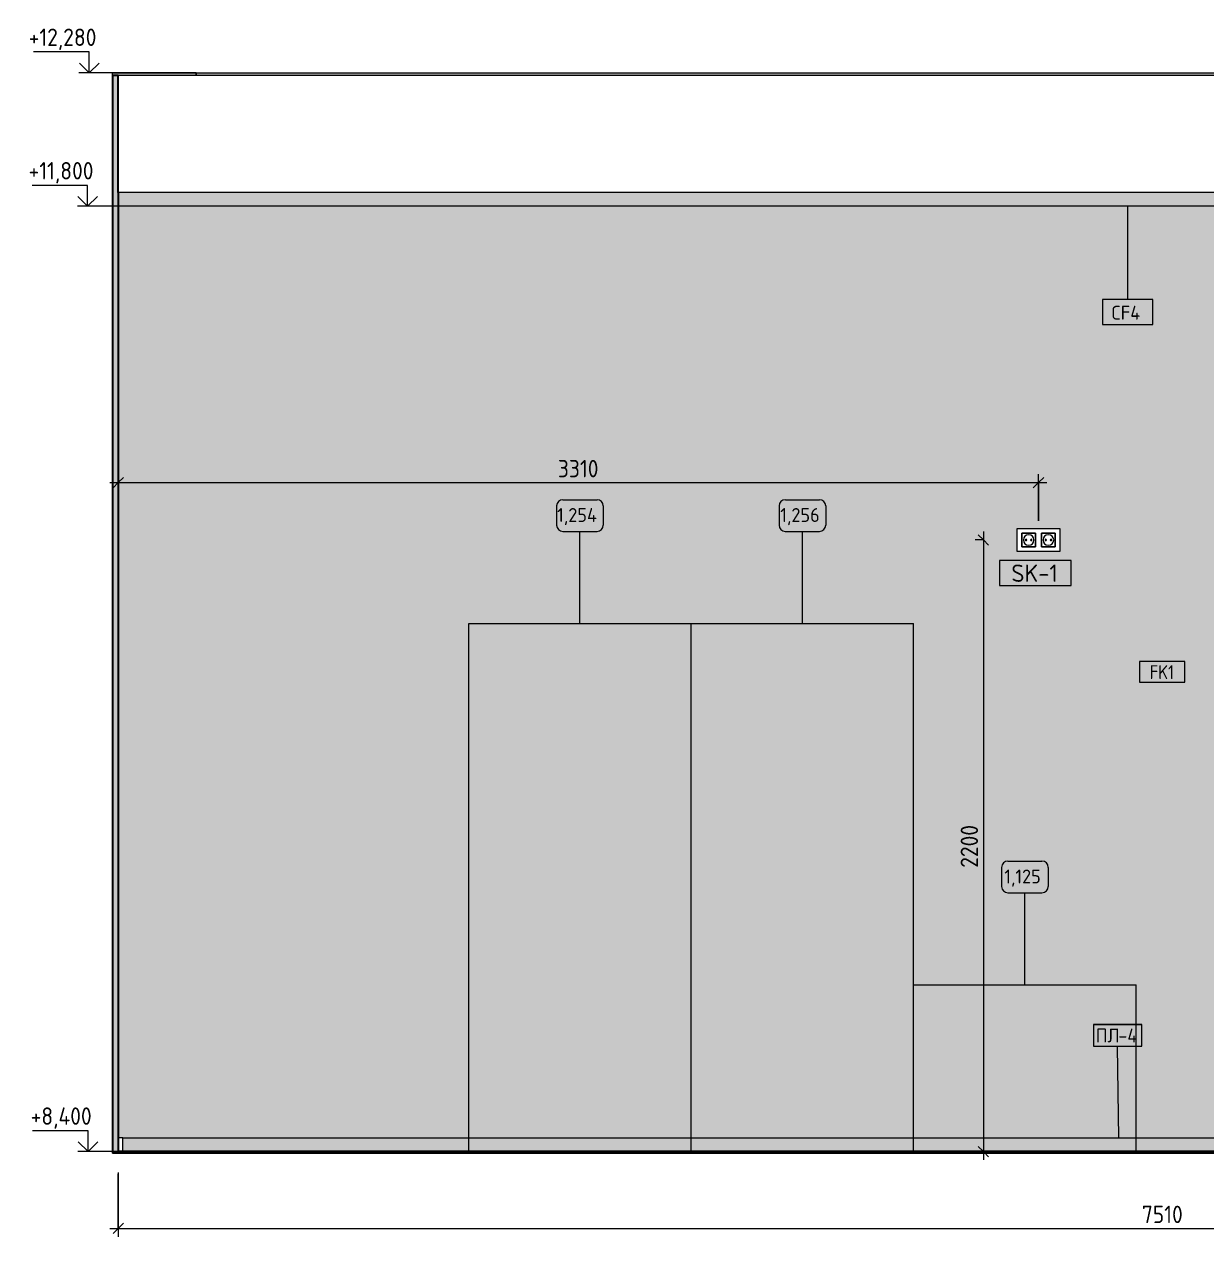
# Model space of a CAD drawing. Header units: millimetres. Extents: x 108096 to 167894, y -1987 to 21700.
# Drawn here: x 160016 to 164269, y 8094 to 12455 of the extents above; entities that cross this region are included whole.
import ezdxf

# ---------------------------------------------------------------- set-up
doc = ezdxf.new("R2010")
doc.units = ezdxf.units.MM
for name, color, linetype, lineweight in [('A-ANNO-DIMS', 7, 'Continuous', 9), ('A-ANNO-DIMS-25', 7, 'Continuous', 9), ('A-CLNG', 7, 'Continuous', 9), ('A-CLNG-IDEN', 7, 'Continuous', 9), ('A-FLOR', 7, 'Continuous', 9), ('A-GENM', 7, 'Continuous', 9), ('A-GENM-IDEN', 7, 'Continuous', 9), ('A-WALL-IDEN', 7, 'Continuous', 9), ('A-WALL-PATT', 7, 'Continuous', 9), ('E-ELEC-EQPM', 7, 'Continuous', 9), ('E-ELEC-FIXT-IDEN', 7, 'Continuous', 9), ('G-ANNO-DIMS', 7, 'Continuous', 9), ('G-ANNO-DIMS-1', 7, 'Continuous', 20), ('I-FURN-IDEN', 7, 'Continuous', 9), ('I-WALL', 7, 'Continuous', 9), ('S-COLS', 7, 'Continuous', 9), ('Электрические приборы', 7, 'Continuous', 9)]:
    doc.layers.add(name, color=color, linetype=linetype, lineweight=lineweight)
for name, color, linetype, lineweight, true_color in [('A-FLOR-FNSH-1', 7, 'Continuous', 30, 0x3c3c3c), ('A-WALL-4', 7, 'Continuous', 30, 0x3c3c3c), ('A-WALL-FNSH-3', 7, 'Continuous', 30, 0x3c3c3c), ('I-FURN-5', 7, 'Continuous', 9, 0xc0c0c0), ('I-FURN-7', 7, 'Continuous', 9, 0xacacac), ('I-WALL-1', 7, 'Continuous', 9, 0x787878), ('Розетки', 7, 'Continuous', 9, 0xff1e23)]:
    doc.layers.add(name, color=color, linetype=linetype, lineweight=lineweight, true_color=true_color)
doc.layers.add('I-FURN-6', color=7, linetype='Continuous', lineweight=9, true_color=0x7f7f7f, transparency=0.7)
doc.styles.add('GOST Common_5', font='GOST_Common.ttf', dxfattribs={"height": 50})
doc.styles.add('GOST Common_6', font='GOST_Common.ttf', dxfattribs={"height": 62.5})
doc.styles.add('GOST Common_7', font='GOST_Common.ttf', dxfattribs={"width": 0.9, "height": 50})
doc.styles.add('ISOCPEUR_2', font='isocpeur.ttf', dxfattribs={"width": 0.9, "height": 62.5})
doc.dimstyles.new('ISO-2_5_0_9К_БОЛЬШОЙ_1', dxfattribs={"dimscale": 304.8, "dimtxt": 62.248823, "dimasz": 0.123031, "dimexe": 0.098425, "dimexo": 0.246063, "dimgap": 0, "dimtad": 1, "dimdec": 0, "dimrnd": 10, "dimzin": 0, "dimdsep": 46, "dimtxsty": 'ISOCPEUR_2', "dimblk1": 'OBLIQUE', "dimblk2": 'OBLIQUE', "dimsah": 1, "dimcen": 0.09, "dimdle": 0.098425, "dimazin": 0, "dimtfac": 1, "dimtdec": 4, "dimtix": 1, "dimtmove": 0, "dimatfit": 3, "dimfxl": 1, "dimtvp": 1, "dimtolj": 1, "dimtzin": 0, "dimarcsym": 2})

# ---------------------------------------------------------------- blocks, each defined once
blk = doc.blocks.new('Шкаф параметрический - 1_256-26529813-Развертка 3_33-4')
at = {"layer": 'I-FURN-6'}
for points in [[(16431.1, 8450), (16480.6, 8450), (16480.6, 10300), (15680.6, 10300), (15680.6, 8450), (15959.1, 8450)], [(16431.1, 8400), (16480.6, 8400), (16480.6, 8450), (15680.6, 8450), (15680.6, 8400), (15959.1, 8400)]]:
    blk.add_hatch(color=256, dxfattribs=at).paths.add_polyline_path(points)
at = {"layer": 'I-FURN-5'}
for p, q in [((15680.6, 10300), (16480.6, 10300)), ((15680.6, 8400), (15680.6, 10300)), ((16480.6, 9000), (16480.6, 10300))]:
    blk.add_line(p, q, dxfattribs=at)
at = {"layer": 'I-FURN-7'}
for p, q in [((15680.6, 10300), (16469.4, 10300)), ((15691.9, 10300), (16480.6, 10300)), ((16480.6, 8400), (16480.6, 9000)), ((16480.6, 8400), (16431.1, 8400))]:
    blk.add_line(p, q, dxfattribs=at)
blk = doc.blocks.new('Шкаф параметрический - 1_254-26529812-Развертка 3_33-4')
at = {"layer": 'I-FURN-6'}
for points in [[(15487.2, 8450), (15680.6, 8450), (15680.6, 10300), (14880.6, 10300), (14880.6, 8450), (15457.7, 8450)], [(15605.2, 8400), (15680.6, 8400), (15680.6, 8450), (14880.6, 8450), (14880.6, 8400), (15546.2, 8400)]]:
    blk.add_hatch(color=256, dxfattribs=at).paths.add_polyline_path(points)
at = {"layer": 'I-FURN-5'}
for p, q in [((14880.6, 10300), (15680.6, 10300)), ((14880.6, 8400), (14880.6, 10300)), ((15680.6, 8400), (15680.6, 10300))]:
    blk.add_line(p, q, dxfattribs=at)
at = {"layer": 'I-FURN-7'}
for p, q in [((14880.6, 10300), (15669.4, 10300)), ((14891.9, 10300), (15680.6, 10300))]:
    blk.add_line(p, q, dxfattribs=at)
blk = doc.blocks.new('Шкаф параметрический - 1_125-26529807-Развертка 3_33-4')
at = {"layer": 'I-FURN-6'}
for points in [[(17021, 8450), (17280.6, 8450), (17280.6, 9000), (16480.6, 9000), (16480.6, 8450), (16903, 8450)], [(17139, 8400), (17280.6, 8400), (17280.6, 8450), (16480.6, 8450), (16480.6, 8400), (17109.5, 8400)]]:
    blk.add_hatch(color=256, dxfattribs=at).paths.add_polyline_path(points)
at = {"layer": 'I-FURN-5'}
for p, q in [((16480.6, 9000), (17280.6, 9000)), ((16480.6, 8400), (16480.6, 9000)), ((17280.6, 8400), (17280.6, 9000))]:
    blk.add_line(p, q, dxfattribs=at)
at = {"layer": 'I-FURN-7'}
for p, q in [((16480.6, 9000), (17279, 9000)), ((16482.3, 9000), (17280.6, 9000))]:
    blk.add_line(p, q, dxfattribs=at)
blk = doc.blocks.new('Плинтус - Плинтус светлый _сад_-33412415-Развертка 3_33-4')
at = {"layer": 'A-GENM'}
h = blk.add_hatch(color=256, dxfattribs=at)
h.paths.add_polyline_path([(20654.3, 8400), (20654.3, 8450), (19886.1, 8450), (19886.1, 8400), (20206.5, 8400)])
h.paths.add_polyline_path([(13717.5, 8400), (14880.6, 8400), (14880.6, 8450), (13636, 8450), (13636, 8400)])
h.paths.add_polyline_path([(19670.2, 8400), (19670.2, 8450), (19640.2, 8450), (19640.2, 8400)])
h.paths.add_polyline_path([(17280.6, 8400), (18440.2, 8400), (18440.2, 8450), (17280.6, 8450)])
h.paths.add_polyline_path([(19424.3, 8400), (19424.3, 8450), (18656.1, 8450), (18656.1, 8400), (19410.1, 8400)])
for p, q in [((13636, 8450), (14880.6, 8450)), ((14880.6, 8450), (17280.6, 8450)), ((17280.6, 8450), (18440.2, 8450)), ((18440.2, 8450), (18656.1, 8450)), ((18656.1, 8450), (19424.3, 8450)), ((19424.3, 8450), (19640.2, 8450)), ((19640.2, 8450), (19670.2, 8450)), ((19670.2, 8450), (19886.1, 8450)), ((19886.1, 8450), (20654.3, 8450)), ((20654.3, 8450), (20831, 8450)), ((20831, 8400), (20831, 8450)), ((14880.6, 8400), (14543.4, 8400)), ((17280.6, 8400), (14880.6, 8400)), ((17374.9, 8400), (17280.6, 8400)), ((18440.2, 8400), (18318.8, 8400)), ((18656.1, 8400), (18440.2, 8400)), ((18790.7, 8400), (18656.1, 8400)), ((19424.3, 8400), (19410.1, 8400)), ((19640.2, 8400), (19424.3, 8400)), ((19670.2, 8400), (19640.2, 8400)), ((19886.1, 8400), (19670.2, 8400)), ((19911.5, 8400), (19886.1, 8400)), ((20654.3, 8400), (20206.5, 8400)), ((20831, 8400), (20654.3, 8400))]:
    blk.add_line(p, q, dxfattribs=at)
blk = doc.blocks.new('Плинтус - Плинтус светлый _сад_-33412428-Развертка 3_33-4')
at = {"layer": 'A-GENM'}
for p, q in [((13636, 8450), (13621, 8450)), ((13621, 8450), (13621, 8400)), ((13636, 8400), (13636, 8450)), ((13621, 8400), (13636, 8400))]:
    blk.add_line(p, q, dxfattribs=at)
blk = doc.blocks.new('Роз - p220-V23-Развертка 3_33-4')
at = {"layer": 'Розетки'}
for p, q in [((16869.7, 10624.5), (16918.7, 10624.5)), ((16869.7, 10575.5), (16869.7, 10624.5)), ((16918.7, 10624.5), (16918.7, 10575.5)), ((16918.7, 10575.5), (16869.7, 10575.5))]:
    blk.add_line(p, q, dxfattribs=at)
for centre, radius, start, end in [((16894.2, 10600), 19, 0, 180), ((16894.2, 10600), 19, 180, 0), ((16884.7, 10600), 2.5, 0, 180), ((16884.7, 10600), 2.5, 180, 0), ((16903.7, 10600), 2.5, 0, 180), ((16903.7, 10600), 2.5, 180, 0)]:
    blk.add_arc(centre, radius, start, end, dxfattribs=at)
blk = doc.blocks.new('Рамки - Рамка х2-25282439-Развертка 3_33-4')
at = {"layer": 'E-ELEC-EQPM'}
for p, q in [((20173.2, 10241), (20326.2, 10241)), ((20173.2, 10159), (20173.2, 10241)), ((20189.7, 10224.5), (20189.7, 10175.5)), ((20238.7, 10224.5), (20189.7, 10224.5)), ((20238.7, 10175.5), (20238.7, 10224.5)), ((20260.7, 10224.5), (20260.7, 10175.5)), ((20309.7, 10224.5), (20260.7, 10224.5)), ((20309.7, 10175.5), (20309.7, 10224.5)), ((20326.2, 10241), (20326.2, 10159)), ((20189.7, 10175.5), (20238.7, 10175.5)), ((20260.7, 10175.5), (20309.7, 10175.5)), ((20326.2, 10159), (20173.2, 10159))]:
    blk.add_line(p, q, dxfattribs=at)
blk = doc.blocks.new('Высотные отметки - Стрелка_Верх-17668718-Развертка 3_33-4')
at = {"layer": 'G-ANNO-DIMS'}
for p, q in [((13515.8, 12355), (13315.8, 12355)), ((13515.8, 12280), (13515.8, 12355)), ((13553.7, 12280), (13478.7, 12280))]:
    blk.add_line(p, q, dxfattribs=at)
at = {"layer": 'G-ANNO-DIMS-1'}
for q in [(13480.4, 12315.4), (13551.1, 12315.4)]:
    blk.add_line((13515.8, 12280), q, dxfattribs=at)
blk = doc.blocks.new('DIMBLOCK54-Развертка 3_33-4')
at = {"layer": 'A-ANNO-DIMS-25'}
for p, q in [((160353.8, 8325), (160353.8, 8093.9)), ((160353.8, 8123.9), (160353.8, 8320)), ((167863.8, 8325), (167863.8, 8093.9)), ((167863.8, 8123.9), (167863.8, 8320)), ((160323.8, 8123.9), (167893.8, 8123.9))]:
    blk.add_line(p, q, dxfattribs=at)
at = {"layer": 'A-ANNO-DIMS-25', "lineweight": 20}
for p, q in [((160353.8, 8123.9), (160335.1, 8105.2)), ((160353.8, 8123.9), (160372.6, 8142.7)), ((167863.8, 8123.9), (167845.1, 8105.2)), ((167863.8, 8123.9), (167882.6, 8142.7))]:
    blk.add_line(p, q, dxfattribs=at)
at = {"layer": 'A-ANNO-DIMS-25', "color": 0, "insert": (164035.2, 8205.6), "char_height": 62.5, "width": 176.691, "attachment_point": 1, "line_spacing_factor": 1.149209, "style": 'ISOCPEUR_2'}
blk.add_mtext('7510', dxfattribs=at)
blk = doc.blocks.new('_Oblique')
at = {"color": 0, "linetype": 'ByBlock', "lineweight": -2}
blk.add_line((-0.5, -0.5), (0.5, 0.5), dxfattribs=at)
blk = doc.blocks.new('М_стена_0001 - Типоразмер_без рамки-25382661-Развертка 3_33-4')
at = {"layer": 'A-WALL-IDEN'}
for p, q in [((17455.9, 10163.1), (17292.7, 10163.1)), ((17292.7, 10163.1), (17292.7, 10088.1)), ((17455.9, 10088.1), (17455.9, 10163.1)), ((17292.7, 10088.1), (17455.9, 10088.1))]:
    blk.add_line(p, q, dxfattribs=at)
blk = doc.blocks.new('М_потолков - Марка_ Имя типа-25382930-Развертка 3_33-4')
at = {"layer": 'A-CLNG-IDEN'}
for p, q in [((17340.6, 11464.4), (17159.4, 11464.4)), ((17159.4, 11464.4), (17159.4, 11375)), ((17340.6, 11375), (17340.6, 11464.4)), ((17159.4, 11375), (17340.6, 11375))]:
    blk.add_line(p, q, dxfattribs=at)
blk = doc.blocks.new('Mark Reiling - Mark Reiling-26174330-Развертка 3_33-4')
at = {"layer": 'A-GENM-IDEN'}
for p, q in [((17127.3, 8857.8), (17127.3, 8779)), ((17127.3, 8857.8), (17300.8, 8857.8)), ((17300.8, 8857.8), (17127.3, 8857.8)), ((17127.3, 8857.8), (17127.3, 8779)), ((17300.8, 8779), (17300.8, 8857.8)), ((17300.8, 8779), (17300.8, 8857.8)), ((17127.3, 8779), (17300.8, 8779)), ((17127.3, 8779), (17300.8, 8779))]:
    blk.add_line(p, q, dxfattribs=at)
blk = doc.blocks.new('М_силовых электроприборов_РАЗВЕРТКИ - Типоразмер_примечание-27444908-Развертка 3_33-4')
at = {"layer": 'E-ELEC-FIXT-IDEN'}
for p, q in [((17047.1, 10526.2), (16788.8, 10526.2)), ((16788.8, 10526.2), (16788.8, 10436.1)), ((17047.1, 10436.1), (17047.1, 10526.2)), ((16788.8, 10436.1), (17047.1, 10436.1))]:
    blk.add_line(p, q, dxfattribs=at)
blk = doc.blocks.new('DIMBLOCK58-Развертка 3_33-4')
at = {"layer": 'A-ANNO-DIMS-25'}
for p, q in [((160353.8, 10757.7), (160353.8, 10836.2)), ((163663.5, 10669.2), (163663.5, 10836.2)), ((160323.8, 10806.2), (163693.5, 10806.2)), ((160353.8, 10806.2), (160353.8, 10757.7)), ((163663.5, 10806.2), (163663.5, 10669.2))]:
    blk.add_line(p, q, dxfattribs=at)
at = {"layer": 'A-ANNO-DIMS-25', "lineweight": 20}
for p, q in [((160353.8, 10806.2), (160372.6, 10824.9)), ((163663.5, 10806.2), (163682.3, 10824.9)), ((160353.8, 10806.2), (160335.1, 10787.4)), ((163663.5, 10806.2), (163644.8, 10787.4))]:
    blk.add_line(p, q, dxfattribs=at)
at = {"layer": 'A-ANNO-DIMS-25', "color": 0, "insert": (161935.1, 10887.8), "char_height": 62.5, "width": 176.691, "attachment_point": 1, "line_spacing_factor": 1.149209, "style": 'ISOCPEUR_2'}
blk.add_mtext('3310', dxfattribs=at)
blk = doc.blocks.new('DIMBLOCK59-Развертка 3_33-4')
at = {"layer": 'A-ANNO-DIMS-25'}
for p, q in [((163468.5, 10600), (163435.2, 10600)), ((163465.2, 10630), (163465.2, 8370)), ((163465.2, 10600), (163468.5, 10600)), ((163416.7, 8400), (163495.2, 8400)), ((163465.2, 8400), (163416.7, 8400))]:
    blk.add_line(p, q, dxfattribs=at)
at = {"layer": 'A-ANNO-DIMS-25', "lineweight": 20}
for p, q in [((163465.2, 10600), (163446.4, 10618.8)), ((163465.2, 10600), (163483.9, 10581.2)), ((163465.2, 8400), (163446.4, 8418.7)), ((163465.2, 8400), (163483.9, 8381.2))]:
    blk.add_line(p, q, dxfattribs=at)
at = {"layer": 'A-ANNO-DIMS-25', "color": 0, "insert": (163383.5, 9421), "char_height": 62.5, "width": 189.619, "attachment_point": 1, "rotation": 90, "line_spacing_factor": 1.149209, "style": 'ISOCPEUR_2'}
blk.add_mtext('2200', dxfattribs=at)
blk = doc.blocks.new('Марка_Мебель - В прямоуг_Balcon_Марка-25523697-Развертка 3_33-4')
at = {"layer": 'I-FURN-IDEN'}
for p, q in [((15219.3, 10744.8), (15342, 10744.8)), ((15196.8, 10722.3), (15196.8, 10653.3)), ((15364.5, 10722.3), (15364.5, 10653.5)), ((15219.1, 10631), (15342, 10631))]:
    blk.add_line(p, q, dxfattribs=at)
for centre, radius, start, end in [((15219.3, 10722.3), 22.5, 90, 180), ((15342, 10722.3), 22.5, 0, 90), ((15219.1, 10653.3), 22.3, 180, 270), ((15342, 10653.5), 22.5, 270, 0)]:
    blk.add_arc(centre, radius, start, end, dxfattribs=at)

msp = doc.modelspace()

# ---------------------------------------------------------------- hatches: boundary and pattern name
at = {"layer": 'A-WALL-PATT'}
h = msp.add_hatch(color=256, dxfattribs=at)
h.paths.add_polyline_path([(167612.8, 8400), (167612.9, 8920), (167862.8, 8920), (167862.8, 11800), (167612.8, 11800), (167612.8, 11850), (160354.8, 11850), (160354.8, 8450), (161614.4, 8450), (161614.4, 10300), (163214.4, 10300), (163214.4, 9000), (164014.4, 9000), (164014.4, 8450), (165174, 8450), (165174, 9150), (166374, 9150), (166374, 8450), (166404, 8450), (166404, 9150), (167604, 9150), (167604, 8400)])
h.paths.add_polyline_path([(167388.1, 8450), (167388.1, 9110), (166619.9, 9110), (166619.9, 8450), (166940.3, 8450)])
h.paths.add_polyline_path([(165389.9, 8450), (166158.1, 8450), (166158.1, 9110), (165389.9, 9110), (165389.9, 8880.6)])
h.paths.add_polyline_path([(167715.7, 8530), (167779.7, 8530), (167779.7, 8547.5), (167715.7, 8547.5), (167715.7, 8546.7)])
h.paths.add_polyline_path([(167862.8, 8530), (167862.8, 8850), (167628.9, 8850), (167628.9, 8530), (167633.7, 8530), (167633.7, 8830), (167651.7, 8830), (167651.7, 8812.5), (167697.7, 8812.5), (167697.7, 8830), (167715.7, 8830), (167715.7, 8812.5), (167779.7, 8812.5), (167779.7, 8830), (167797.7, 8830), (167797.7, 8530), (167825.2, 8530)])
h.paths.add_polyline_path([(167651.7, 8530), (167697.7, 8530), (167697.7, 8547.5), (167651.7, 8547.5), (167651.7, 8546.7)])
h.paths.add_polyline_path([(167747.7, 8562.5), (167749.7, 8562.5), (167779.7, 8562.5), (167779.7, 8797.5), (167715.7, 8797.5), (167715.7, 8562.5), (167746.3, 8562.5)])
h.paths.add_polyline_path([(167677.7, 8562.5), (167697.7, 8562.5), (167697.7, 8797.5), (167651.7, 8797.5), (167651.7, 8562.5)])
h.paths.add_polyline_path([(166923.5, 10159), (166907, 10159), (166907, 10241), (167060, 10241), (167060, 10159), (166940.3, 10159)])
h.paths.add_polyline_path([(165752.5, 10159), (165687, 10159), (165687, 10241), (165840, 10241), (165840, 10159), (165760.5, 10159)])
h.paths.add_polyline_path([(167028.5, 10197.5), (167029.8, 10197.8), (167030.7, 10198.7), (167031, 10200), (167030.7, 10201.2), (167029.8, 10202.2), (167028.5, 10202.5), (167027.3, 10202.2), (167026.3, 10201.1), (167026, 10200), (167026.4, 10198.7), (167027.3, 10197.8), (167027.9, 10197.6)])
h.paths.add_polyline_path([(165737.5, 10197.5), (165738.8, 10197.8), (165739.7, 10198.7), (165740, 10200), (165739.7, 10201.2), (165738.8, 10202.2), (165737.5, 10202.5), (165736.3, 10202.2), (165735.3, 10201.1), (165735, 10200), (165735.4, 10198.7), (165736.3, 10197.8), (165736.9, 10197.6)])
h.paths.add_polyline_path([(165808.5, 10197.5), (165809.8, 10197.8), (165810.7, 10198.7), (165811, 10200), (165810.7, 10201.2), (165809.8, 10202.2), (165808.5, 10202.5), (165807.3, 10202.2), (165806.3, 10201.1), (165806, 10200), (165806.4, 10198.7), (165807.3, 10197.8), (165807.9, 10197.6)])
h.paths.add_polyline_path([(166957.5, 10197.5), (166958.8, 10197.8), (166959.7, 10198.7), (166960, 10200), (166959.7, 10201.2), (166958.8, 10202.2), (166957.5, 10202.5), (166956.3, 10202.2), (166955.3, 10201.1), (166955, 10200), (166955.4, 10198.7), (166956.3, 10197.8), (166956.9, 10197.6)])
h.paths.add_polyline_path([(167009.5, 10197.5), (167010.8, 10197.8), (167011.7, 10198.7), (167012, 10200), (167011.7, 10201.2), (167010.8, 10202.2), (167009.5, 10202.5), (167008.3, 10202.2), (167007.3, 10201.1), (167007, 10200), (167007.4, 10198.7), (167008.3, 10197.8), (167008.9, 10197.6)])
h.paths.add_polyline_path([(165718.5, 10197.5), (165719.8, 10197.8), (165720.7, 10198.7), (165721, 10200), (165720.7, 10201.2), (165719.8, 10202.2), (165718.5, 10202.5), (165717.3, 10202.2), (165716.3, 10201.1), (165716, 10200), (165716.4, 10198.7), (165717.3, 10197.8), (165717.9, 10197.6)])
h.paths.add_polyline_path([(166938.5, 10197.5), (166939.8, 10197.8), (166940.7, 10198.7), (166941, 10200), (166940.7, 10201.2), (166939.8, 10202.2), (166938.5, 10202.5), (166937.3, 10202.2), (166936.4, 10201.2), (166936, 10200), (166936.4, 10198.7), (166937.3, 10197.8), (166937.9, 10197.6)])
h.paths.add_polyline_path([(165789.5, 10197.5), (165790.8, 10197.8), (165791.7, 10198.7), (165792, 10200), (165791.7, 10201.2), (165790.8, 10202.2), (165789.5, 10202.5), (165788.3, 10202.2), (165787.4, 10201.2), (165787, 10200), (165787.4, 10198.7), (165788.3, 10197.8), (165788.9, 10197.6)])
h.paths.add_polyline_path([(163740, 10559), (163587, 10559), (163587, 10641), (163740, 10641), (163740, 10575.5)])
h.paths.add_polyline_path([(163637.5, 10597.5), (163638.8, 10597.8), (163639.7, 10598.7), (163640, 10600), (163639.7, 10601.2), (163638.8, 10602.2), (163637.5, 10602.5), (163636.3, 10602.2), (163635.4, 10601.2), (163635, 10600), (163635.4, 10598.7), (163636.3, 10597.8), (163636.9, 10597.6)])
h.paths.add_polyline_path([(163708.5, 10597.5), (163709.8, 10597.8), (163710.7, 10598.7), (163711, 10600), (163710.7, 10601.2), (163709.8, 10602.2), (163708.5, 10602.5), (163707.3, 10602.2), (163706.4, 10601.2), (163706, 10600), (163706.4, 10598.7), (163707.3, 10597.8), (163707.9, 10597.6)])
h.paths.add_polyline_path([(163618.5, 10597.5), (163619.8, 10597.8), (163620.7, 10598.7), (163621, 10600), (163620.7, 10601.2), (163619.8, 10602.2), (163618.5, 10602.5), (163617.3, 10602.2), (163616.4, 10601.2), (163616, 10600), (163616.4, 10598.7), (163617.3, 10597.8), (163617.9, 10597.6)])
h.paths.add_polyline_path([(163689.5, 10597.5), (163690.8, 10597.8), (163691.7, 10598.7), (163692, 10600), (163691.7, 10601.2), (163690.8, 10602.2), (163689.5, 10602.5), (163688.3, 10602.2), (163687.4, 10601.2), (163687, 10600), (163687.4, 10598.7), (163688.3, 10597.8), (163688.9, 10597.6)])
at = {"layer": 'I-WALL'}
msp.add_hatch(color=256, dxfattribs=at).paths.add_polyline_path([(160671.1, 12270), (167883.8, 12270), (167883.8, 12280), (160633.8, 12280), (160633.8, 12270)])
at = {"layer": 'I-WALL-1'}
h = msp.add_hatch(dxfattribs=at)
h.set_pattern_fill('FP_21', color=256, style=0, pattern_type=2)
h.set_pattern_definition([(0, (146733.803, 0), (30.48, 7.62), [2.515, -20.345, 2.515, -20.345, -121.92]), (0, (146733.803, 0), (30.48, 7.62), [-45.72, 2.515, -43.205, 2.515, -20.345, -53.34]), (0, (146733.803, 0), (30.48, 7.62), [-114.3, 2.515, -12.725, 2.515, -35.585]), (120, (146745.233, 3.81), (-21.8391136, 22.5864543), [2.515, -20.345, 2.515, -20.345, -121.92]), (120, (146745.233, 3.81), (-21.8391136, 22.5864543), [-45.72, 2.515, -43.205, 2.515, -20.345, -53.34]), (120, (146745.233, 3.81), (-21.8391136, 22.5864543), [-114.3, 2.515, -12.725, 2.515, -35.585]), (240, (146749.043, 19.05), (-8.6408864, -30.2064543), [2.515, -20.345, 2.515, -20.345, -121.92]), (240, (146749.043, 19.05), (-8.6408864, -30.2064543), [-45.72, 2.515, -43.205, 2.515, -20.345, -53.34]), (240, (146749.043, 19.05), (-8.6408864, -30.2064543), [-114.3, 2.515, -12.725, 2.515, -35.585])])
h.paths.add_polyline_path([(160339.8, 8400), (160353.8, 8400), (160353.8, 12270), (160333.8, 12270), (160333.8, 8400)])
at = {"layer": 'S-COLS'}
h = msp.add_hatch(color=256, dxfattribs=at)
h.paths.add_polyline_path([(160333.8, 8394.9), (160333.8, 8395), (160333.3, 8394.9)])
h.paths.add_polyline_path([(160631.2, 12270), (160633.8, 12270), (160633.8, 12280), (160333.8, 12280), (160333.8, 12270), (160353.8, 12270)])

# ---------------------------------------------------------------- linework, layer by layer
at = {"layer": 'A-CLNG'}
msp.add_line((167612.8, 11800), (160354.8, 11800), dxfattribs=at)
at = {"layer": 'A-CLNG-IDEN'}
msp.add_line((163983.8, 11800), (163983.8, 11464.4), dxfattribs=at)
at = {"layer": 'A-FLOR'}
for p, q in [((160333.3, 12280), (167884.1, 12280)), ((160633.8, 12280), (160633.8, 12270))]:
    msp.add_line(p, q, dxfattribs=at)
at = {"layer": 'A-FLOR-FNSH-1'}
for p, q in [((167883.8, 8395), (160333.8, 8395)), ((167863.8, 8400), (160354.8, 8400)), ((160354.8, 8400), (160354.8, 8395))]:
    msp.add_line(p, q, dxfattribs=at)
at = {"layer": 'A-GENM-IDEN'}
msp.add_line((163952.3, 8450), (163947.9, 8778), dxfattribs=at)
at = {"layer": 'A-WALL-4'}
for p, q in [((160333.8, 12270), (160333.8, 8400)), ((160353.8, 12270), (160333.8, 12270)), ((160353.8, 11850), (160353.8, 12270)), ((160333.8, 8400), (160353.8, 8400))]:
    msp.add_line(p, q, dxfattribs=at)
at = {"layer": 'A-WALL-FNSH-3'}
for p, q in [((160353.8, 11850), (160353.8, 8400)), ((160354.8, 11850), (160353.8, 11850)), ((160354.8, 8400), (160354.8, 11850)), ((160353.8, 8400), (160354.8, 8400))]:
    msp.add_line(p, q, dxfattribs=at)
at = {"layer": 'G-ANNO-DIMS'}
for p, q in [((160633.8, 12280), (160249.6, 12280)), ((160451.5, 11800), (160243.8, 11800)), ((160451.2, 8400), (160245.4, 8400))]:
    msp.add_line(p, q, dxfattribs=at)
at = {"layer": 'I-FURN-IDEN'}
for p, q in [((162014.4, 10300), (162014.4, 10631)), ((162814.4, 10300), (162814.4, 10631)), ((163614.4, 9000), (163614.4, 9331))]:
    msp.add_line(p, q, dxfattribs=at)
at = {"layer": 'I-WALL'}
for p, q in [((160333.8, 8395), (160333.8, 12280)), ((167863.8, 12270), (160353.8, 12270)), ((160633.8, 12280), (160633.8, 12270)), ((167612.8, 11850), (160354.8, 11850))]:
    msp.add_line(p, q, dxfattribs=at)
at = {"layer": 'S-COLS'}
msp.add_line((160633.8, 12270), (160633.8, 12280), dxfattribs=at)

# ---------------------------------------------------------------- block references
at = {"layer": 'A-CLNG-IDEN'}
msp.add_blockref('М_потолков - Марка_ Имя типа-25382930-Развертка 3_33-4', (146733.8, 0), dxfattribs=at)
at = {"layer": 'A-GENM'}
for name in ['Плинтус - Плинтус светлый _сад_-33412428-Развертка 3_33-4', 'Плинтус - Плинтус светлый _сад_-33412415-Развертка 3_33-4']:
    msp.add_blockref(name, (146733.8, 0), dxfattribs=at)
at = {"layer": 'A-GENM-IDEN'}
msp.add_blockref('Mark Reiling - Mark Reiling-26174330-Развертка 3_33-4', (146733.8, 0), dxfattribs=at)
at = {"layer": 'A-WALL-IDEN'}
msp.add_blockref('М_стена_0001 - Типоразмер_без рамки-25382661-Развертка 3_33-4', (146733.8, 0), dxfattribs=at)
at = {"layer": 'E-ELEC-EQPM'}
msp.add_blockref('Рамки - Рамка х2-25282439-Развертка 3_33-4', (143413.8, 400), dxfattribs=at)
at = {"layer": 'E-ELEC-FIXT-IDEN'}
msp.add_blockref('М_силовых электроприборов_РАЗВЕРТКИ - Типоразмер_примечание-27444908-Развертка 3_33-4', (146733.8, 0), dxfattribs=at)
at = {"layer": 'G-ANNO-DIMS'}
for p in [(146733.8, 0), (146728.1, -480), (146729.6, -3880)]:
    msp.add_blockref('Высотные отметки - Стрелка_Верх-17668718-Развертка 3_33-4', p, dxfattribs=at)
at = {"layer": 'I-FURN-5'}
for name in ['Шкаф параметрический - 1_254-26529812-Развертка 3_33-4', 'Шкаф параметрический - 1_256-26529813-Развертка 3_33-4', 'Шкаф параметрический - 1_125-26529807-Развертка 3_33-4']:
    msp.add_blockref(name, (146733.8, 0), dxfattribs=at)
at = {"layer": 'I-FURN-IDEN'}
for p in [(146733.8, 0), (147533.8, 0), (148333.8, -1300)]:
    msp.add_blockref('Марка_Мебель - В прямоуг_Balcon_Марка-25523697-Развертка 3_33-4', p, dxfattribs=at)
at = {"layer": 'Электрические приборы'}
for p in [(146733.8, 0), (146804.8, 0)]:
    msp.add_blockref('Роз - p220-V23-Развертка 3_33-4', p, dxfattribs=at)

# ---------------------------------------------------------------- texts
at = {"layer": 'A-CLNG-IDEN', "insert": (163924.9, 11442.3), "char_height": 50, "width": 138.291, "attachment_point": 1, "style": 'GOST Common_5'}
msp.add_mtext('CF4', dxfattribs=at)
at = {"layer": 'A-GENM-IDEN', "char_height": 50, "attachment_point": 1, "style": 'GOST Common_5'}
for s, insert, width in [('ПЛ', (163869.3, 8842.8), 98.207), ('-4', (163950.4, 8842.8), 94.198)]:
    msp.add_mtext(s, dxfattribs=dict(at, insert=insert, width=width))
at = {"layer": 'A-WALL-IDEN', "insert": (164063.2, 10149.5), "char_height": 50, "width": 111.835, "attachment_point": 1, "style": 'GOST Common_7'}
msp.add_mtext('FK1', dxfattribs=at)
at = {"layer": 'E-ELEC-FIXT-IDEN', "insert": (163565.9, 10511.7), "char_height": 62.5, "width": 212.447, "attachment_point": 1, "style": 'GOST Common_6'}
msp.add_mtext('SK-1', dxfattribs=at)
at = {"layer": 'I-FURN-IDEN', "char_height": 50, "attachment_point": 1, "style": 'GOST Common_5'}
for s, insert, width in [('1,254', (161932.2, 10714.7), 190.401), ('1,256', (162734.7, 10714.7), 184.388), ('1,125', (163540.4, 9414.7), 170.359)]:
    msp.add_mtext(s, dxfattribs=dict(at, insert=insert, width=width))

# ---------------------------------------------------------------- dimensions: what is measured, and where the dimension line sits
at = {"layer": 'A-ANNO-DIMS'}
for base, p1, p2, override, picture, middle in [((163663.5, 10806.2), (160353.8, 10832.7), (163663.5, 10744.2), {"dimpost": '<>', "dimfxl": 3310.921756}, 'DIMBLOCK58-Развертка 3_33-4', (162008.7, 10837.4)), ((167863.8, 8123.9), (160353.8, 8400), (167863.8, 8400), {"dimpost": '<>', "dimfxl": 7510}, 'DIMBLOCK54-Развертка 3_33-4', (164108.8, 8155.2))]:
    dim = msp.add_linear_dim(base=base, p1=p1, p2=p2, dimstyle='ISO-2_5_0_9К_БОЛЬШОЙ_1', override=override, dxfattribs=at)
    dim.commit()
    dim.dimension.update_dxf_attribs({"geometry": picture, "text_midpoint": middle})
dim = msp.add_linear_dim(base=(163465.2, 8400), p1=(163543.5, 10600), p2=(163491.7, 8400), angle=90, dimstyle='ISO-2_5_0_9К_БОЛЬШОЙ_1', override={"dimpost": '<>', "dimfxl": 2200.610955}, dxfattribs=at)
dim.commit()
dim.dimension.update_dxf_attribs({"geometry": 'DIMBLOCK59-Развертка 3_33-4', "text_midpoint": (163433.9, 9500)})

# ---------------------------------------------------------------- next in the draw order: texts
at = {"layer": 'G-ANNO-DIMS', "char_height": 62.5, "attachment_point": 1, "line_spacing_factor": 1.149209, "style": 'ISOCPEUR_2', "bg_fill": 3, "box_fill_scale": 1.25, "bg_fill_color": 256, "bg_fill_true_color": 13158600, "bg_fill_transparency": 0}
for s, insert, width in [('+12,280', (160031.9, 12439.2), 288.318), ('+11,800', (160031.5, 11959.2), 275.62), ('+8,400', (160039, 8559.2), 261.428)]:
    msp.add_mtext(s, dxfattribs=dict(at, insert=insert, width=width))

doc.saveas('drawing.dxf')
